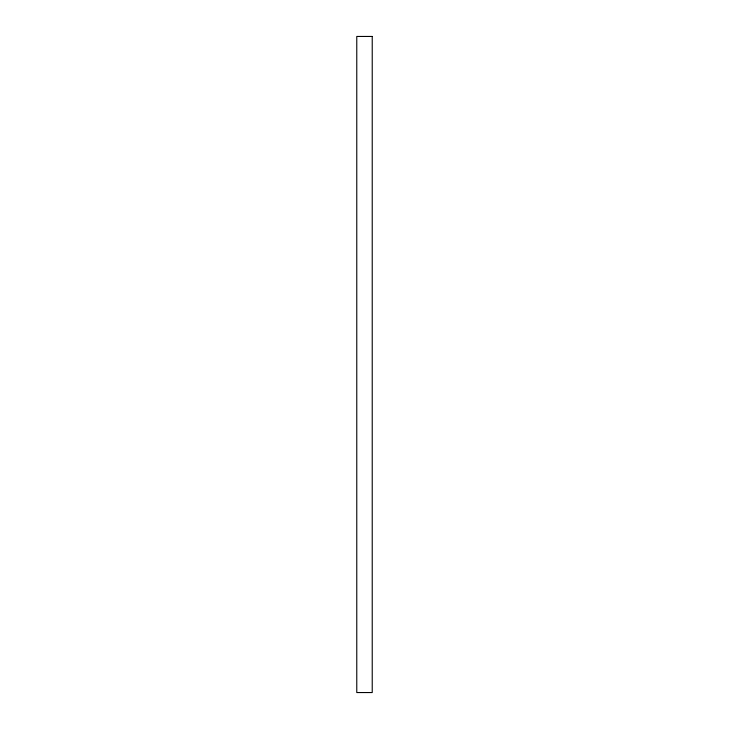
<?xml version="1.0" encoding="UTF-8"?>
<svg xmlns="http://www.w3.org/2000/svg" width="729" height="729" viewBox="0 0 729 729"><rect width="100%" height="100%" fill="white"/><g stroke="black" fill="none" stroke-linecap="round" stroke-linejoin="round"><path stroke-width="1.09" d="M372.227 36.45L356.773 36.45L356.773 692.55L372.227 692.55L372.227 36.45"/></g></svg>
